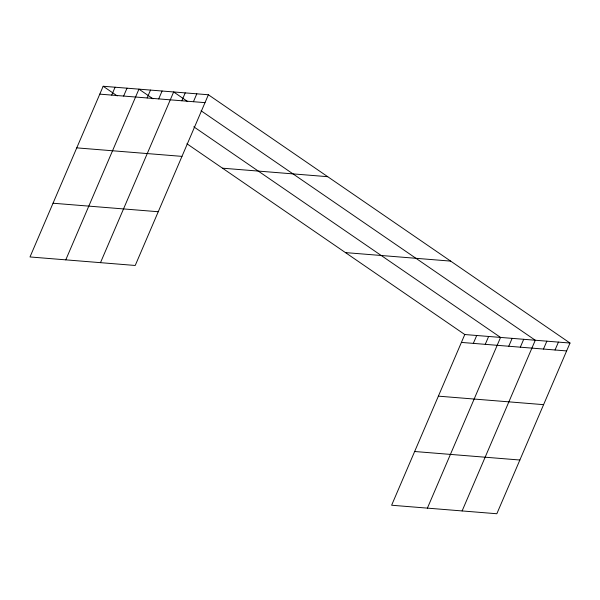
<?xml version="1.0" encoding="UTF-8"?>
<svg xmlns="http://www.w3.org/2000/svg" width="600" height="600" viewBox="0 0 600 600"><rect width="100%" height="100%" fill="white"/><g stroke="black" fill="none" stroke-linecap="round" stroke-linejoin="round"><path stroke-width="0.9" d="M208.38 94.762L103.163 86.258L30 256.957L135.218 265.47L208.38 94.762L570 343.043L496.838 513.743L391.62 505.237L464.783 334.53L570 343.043M111.712 95.1L115.087 87.218M123.637 96.067L127.012 88.185M65.775 259.853L138.938 89.145L153.023 98.812M147.135 97.965L150.51 90.082M158.708 98.903L162.083 91.02M100.493 262.657L173.655 91.957L187.74 101.625M181.852 100.77L185.227 92.887M193.425 101.708L196.808 93.825M473.332 343.38L476.707 335.498M485.257 344.34L488.632 336.465M427.395 508.132L500.558 337.425L193.785 126.802M508.755 346.245L512.13 338.362M520.327 347.183L523.702 339.3M462.112 510.938L535.283 340.237L201.083 110.782M543.472 349.05L546.855 341.168M555.045 349.987L558.428 342.105M99.788 94.133L204.998 102.645M76.755 147.87L181.972 156.375M222.502 168.188L327.712 176.692M53.032 203.228L158.243 211.733M345.45 252.6L450.668 261.112M461.408 342.413L566.625 350.925M438.375 396.15L543.592 404.655M414.653 451.507L519.862 460.013M103.163 86.258L117.248 95.925M186.922 143.76L464.783 334.53"/></g></svg>
